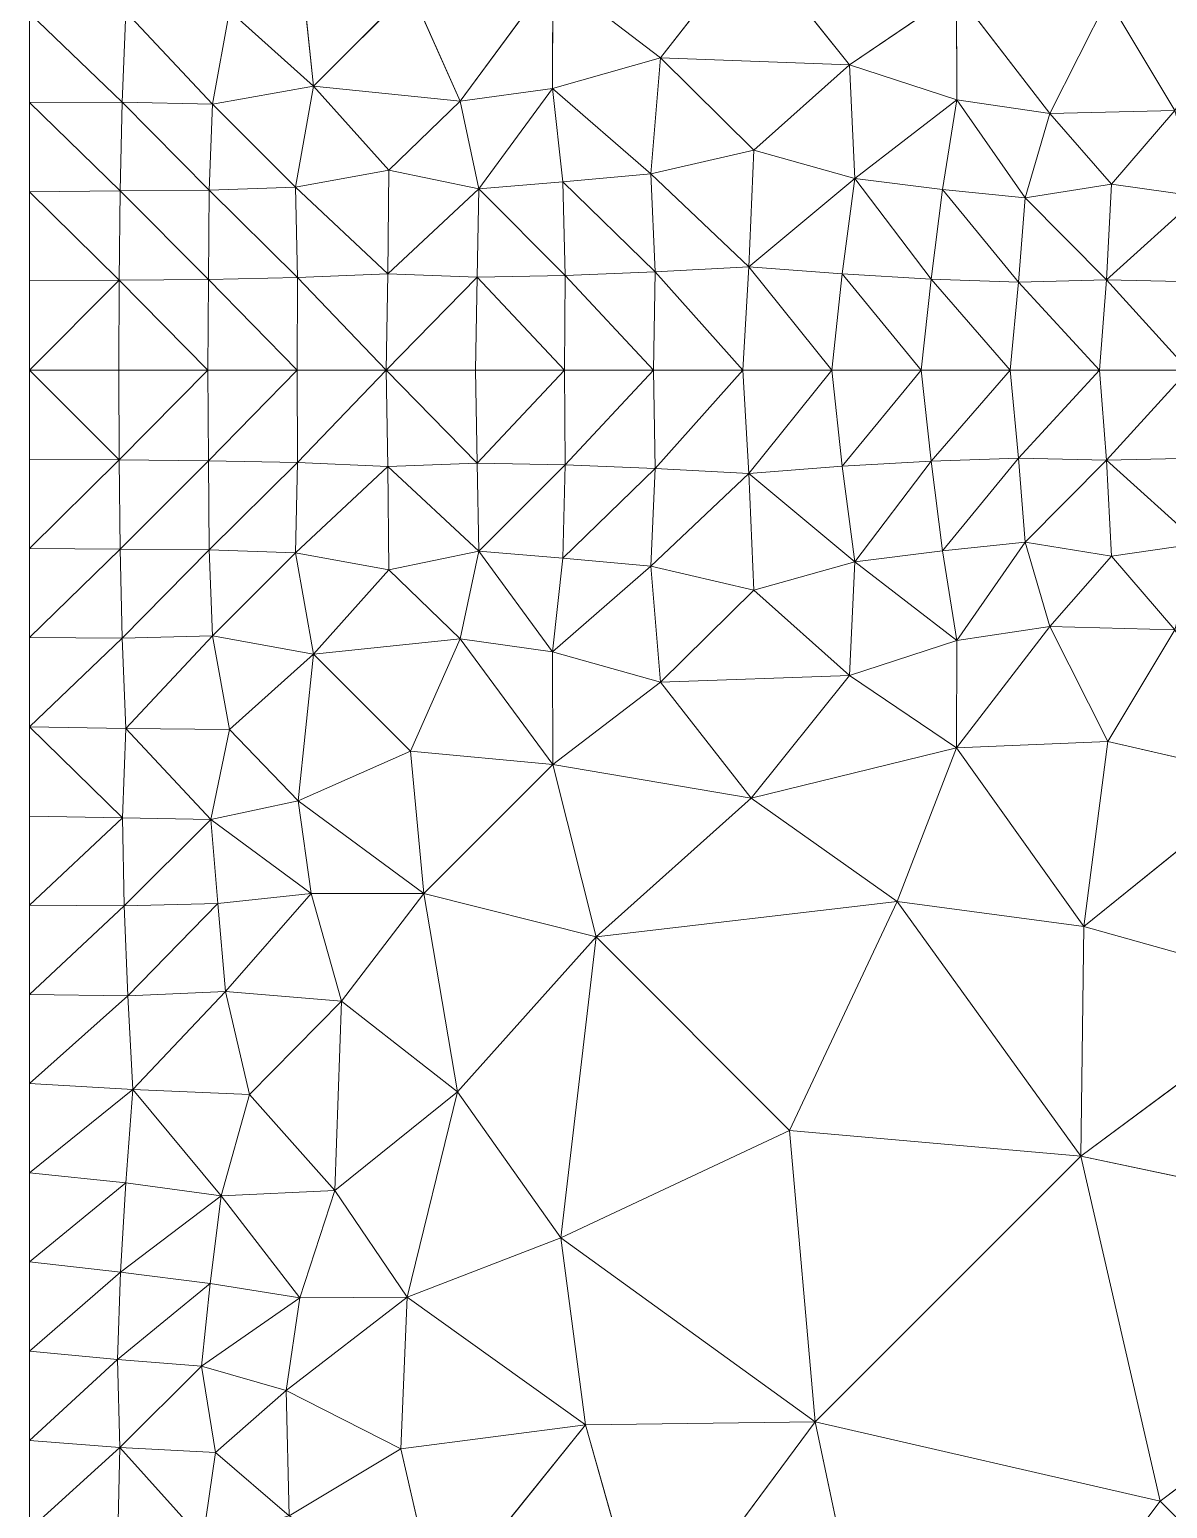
# Model space of a CAD drawing. Header units: metres. Extents: x 0 to 8, y 0 to 4.
# Drawn here: x 0 to 0.387, y 0.613 to 1.116 of the extents above; entities that cross this region are included whole.
import ezdxf

# ---------------------------------------------------------------- set-up
doc = ezdxf.new("R2010")
doc.units = ezdxf.units.M
doc.header["$MEASUREMENT"] = 0
for name, color, linetype, lineweight in [('DL_FE_MESH', 134, 'Continuous', 0), ('DL_FE_MESH_CELLS_10', 132, 'Continuous', 0), ('DL_FE_MESH_CELLS_3', 132, 'Continuous', 0), ('DL_TOPOLOGY', 7, 'Continuous', 0)]:
    doc.layers.add(name, color=color, linetype=linetype, lineweight=lineweight)

msp = doc.modelspace()

# ---------------------------------------------------------------- linework, layer by layer
at = {"layer": 'DL_FE_MESH'}
for p, q in [((0.09131, 1.14631), (0.09651, 1.09651)), ((0.21444, 1.10606), (0.24528, 1.14548)), ((0.27872, 1.10375), (0.24528, 1.14548)), ((0.14631, 1.09131), (0.17786, 1.13403)), ((0.1778, 1.09568), (0.17786, 1.13403)), ((0.17786, 1.13403), (0.21444, 1.10606)), ((0.09651, 1.09651), (0.12944, 1.12944)), ((0.14631, 1.09131), (0.12944, 1.12944)), ((0.27872, 1.10375), (0.31502, 1.12835)), ((0.31523, 1.09185), (0.31502, 1.12835)), ((0.34675, 1.08718), (0.31502, 1.12835)), ((0.34675, 1.08718), (0.36651, 1.12619)), ((0.38929, 1.08824), (0.36651, 1.12619)), ((0.03144, 1.09104), (0, 1.12121)), ((0.03144, 1.09104), (0.03275, 1.12173)), ((0.06213, 1.09035), (0.03275, 1.12173)), ((0.06213, 1.09035), (0.06792, 1.12208)), ((0.09651, 1.09651), (0.06792, 1.12208)), ((0.1778, 1.09568), (0.21444, 1.10606)), ((0.21115, 1.06664), (0.21444, 1.10606)), ((0.24616, 1.07475), (0.21444, 1.10606)), ((0.27872, 1.10375), (0.21444, 1.10606)), ((0.24616, 1.07475), (0.27872, 1.10375)), ((0.28054, 1.06514), (0.27872, 1.10375)), ((0.27872, 1.10375), (0.31523, 1.09185)), ((0.09651, 1.09651), (0.06213, 1.09035)), ((0.09035, 1.06213), (0.09651, 1.09651)), ((0.12208, 1.06792), (0.09651, 1.09651)), ((0.14631, 1.09131), (0.09651, 1.09651)), ((0.14631, 1.09131), (0.1778, 1.09568)), ((0.1778, 1.09568), (0.15267, 1.06158)), ((0.18123, 1.06394), (0.1778, 1.09568)), ((0.21115, 1.06664), (0.1778, 1.09568)), ((0, 1.09091), (0.03144, 1.09104)), ((0.0308, 1.06086), (0, 1.09091)), ((0.03144, 1.09104), (0.0308, 1.06086)), ((0.06109, 1.06109), (0.03144, 1.09104)), ((0.06213, 1.09035), (0.03144, 1.09104)), ((0.06109, 1.06109), (0.06213, 1.09035)), ((0.09035, 1.06213), (0.06213, 1.09035)), ((0.12208, 1.06792), (0.14631, 1.09131)), ((0.15267, 1.06158), (0.14631, 1.09131)), ((0.31523, 1.09185), (0.28054, 1.06514)), ((0.3103, 1.0614), (0.31523, 1.09185)), ((0.31523, 1.09185), (0.34675, 1.08718)), ((0.33839, 1.05847), (0.31523, 1.09185)), ((0.33839, 1.05847), (0.34675, 1.08718)), ((0.38929, 1.08824), (0.34675, 1.08718)), ((0.36777, 1.0632), (0.34675, 1.08718)), ((0.36777, 1.0632), (0.38929, 1.08824)), ((0.21115, 1.06664), (0.24616, 1.07475)), ((0.24448, 1.03511), (0.24616, 1.07475)), ((0.24616, 1.07475), (0.28054, 1.06514)), ((0.09035, 1.06213), (0.12208, 1.06792)), ((0.12173, 1.03275), (0.12208, 1.06792)), ((0.12208, 1.06792), (0.15267, 1.06158)), ((0.18123, 1.06394), (0.21115, 1.06664)), ((0.21262, 1.03339), (0.21115, 1.06664)), ((0.24448, 1.03511), (0.21115, 1.06664)), ((0, 1.06061), (0.0308, 1.06086)), ((0.03051, 1.03051), (0, 1.06061)), ((0.0308, 1.06086), (0.03051, 1.03051)), ((0.0308, 1.06086), (0.06109, 1.06109)), ((0.06086, 1.0308), (0.0308, 1.06086)), ((0.06086, 1.0308), (0.06109, 1.06109)), ((0.06109, 1.06109), (0.09035, 1.06213)), ((0.09104, 1.03144), (0.06109, 1.06109)), ((0.09104, 1.03144), (0.09035, 1.06213)), ((0.12173, 1.03275), (0.09035, 1.06213)), ((0.15267, 1.06158), (0.12173, 1.03275)), ((0.15216, 1.03159), (0.15267, 1.06158)), ((0.15267, 1.06158), (0.18123, 1.06394)), ((0.18208, 1.03216), (0.15267, 1.06158)), ((0.18208, 1.03216), (0.18123, 1.06394)), ((0.21262, 1.03339), (0.18123, 1.06394)), ((0.28054, 1.06514), (0.24448, 1.03511)), ((0.27616, 1.03268), (0.28054, 1.06514)), ((0.28054, 1.06514), (0.3103, 1.0614)), ((0.30651, 1.0309), (0.28054, 1.06514)), ((0.30651, 1.0309), (0.3103, 1.0614)), ((0.3103, 1.0614), (0.33839, 1.05847)), ((0.33613, 1.02989), (0.3103, 1.0614)), ((0.33839, 1.05847), (0.36777, 1.0632)), ((0.36604, 1.03066), (0.36777, 1.0632)), ((0.36777, 1.0632), (0.39746, 1.05894)), ((0.33613, 1.02989), (0.33839, 1.05847)), ((0.36604, 1.03066), (0.33839, 1.05847)), ((0.39746, 1.05894), (0.36604, 1.03066)), ((0.24448, 1.03511), (0.21262, 1.03339)), ((0.24242, 1), (0.24448, 1.03511)), ((0.24448, 1.03511), (0.27273, 1)), ((0.27616, 1.03268), (0.24448, 1.03511)), ((0, 1.0303), (0.03051, 1.03051)), ((0.03051, 1.03051), (0, 1)), ((0.0303, 1), (0.03051, 1.03051)), ((0.03051, 1.03051), (0.06086, 1.0308)), ((0.03051, 1.03051), (0.06061, 1)), ((0.06061, 1), (0.06086, 1.0308)), ((0.09104, 1.03144), (0.06086, 1.0308)), ((0.06086, 1.0308), (0.09091, 1)), ((0.09091, 1), (0.09104, 1.03144)), ((0.12173, 1.03275), (0.09104, 1.03144)), ((0.09104, 1.03144), (0.12121, 1)), ((0.12121, 1), (0.12173, 1.03275)), ((0.15216, 1.03159), (0.12121, 1)), ((0.15216, 1.03159), (0.12173, 1.03275)), ((0.15152, 1), (0.15216, 1.03159)), ((0.18208, 1.03216), (0.15216, 1.03159)), ((0.15216, 1.03159), (0.18182, 1)), ((0.18182, 1), (0.18208, 1.03216)), ((0.21262, 1.03339), (0.18208, 1.03216)), ((0.18208, 1.03216), (0.21212, 1)), ((0.21212, 1), (0.21262, 1.03339)), ((0.21262, 1.03339), (0.24242, 1)), ((0.27273, 1), (0.27616, 1.03268)), ((0.27616, 1.03268), (0.30303, 1)), ((0.30651, 1.0309), (0.27616, 1.03268)), ((0.30303, 1), (0.30651, 1.0309)), ((0.30651, 1.0309), (0.33333, 1)), ((0.33613, 1.02989), (0.30651, 1.0309)), ((0.36604, 1.03066), (0.33613, 1.02989)), ((0.36364, 1), (0.36604, 1.03066)), ((0.36604, 1.03066), (0.39394, 1)), ((0.39623, 1.02996), (0.36604, 1.03066)), ((0.33333, 1), (0.33613, 1.02989)), ((0.33613, 1.02989), (0.36364, 1)), ((0.03051, 0.96949), (0, 1)), ((0.0303, 1), (0.03051, 0.96949)), ((0.03051, 0.96949), (0.06061, 1)), ((0.06061, 1), (0.06086, 0.9692)), ((0.06086, 0.9692), (0.09091, 1)), ((0.09091, 1), (0.09104, 0.96856)), ((0.09104, 0.96856), (0.12121, 1)), ((0.15216, 0.96841), (0.12121, 1)), ((0.12121, 1), (0.12173, 0.96725)), ((0.15152, 1), (0.15216, 0.96841)), ((0.15216, 0.96841), (0.18182, 1)), ((0.18182, 1), (0.18208, 0.96784)), ((0.18208, 0.96784), (0.21212, 1)), ((0.21212, 1), (0.21262, 0.96661)), ((0.21262, 0.96661), (0.24242, 1)), ((0.24242, 1), (0.24448, 0.96489)), ((0.24448, 0.96489), (0.27273, 1)), ((0.27273, 1), (0.27616, 0.96732)), ((0.27616, 0.96732), (0.30303, 1)), ((0.30303, 1), (0.30651, 0.9691)), ((0.30651, 0.9691), (0.33333, 1)), ((0.33333, 1), (0.33613, 0.97011)), ((0.33613, 0.97011), (0.36364, 1)), ((0.36364, 1), (0.36604, 0.96934)), ((0.36604, 0.96934), (0.39394, 1)), ((0.30651, 0.9691), (0.33613, 0.97011)), ((0.33613, 0.97011), (0.3103, 0.9386)), ((0.33613, 0.97011), (0.36604, 0.96934)), ((0.33839, 0.94153), (0.33613, 0.97011)), ((0.36604, 0.96934), (0.39623, 0.97004)), ((0, 0.9697), (0.03051, 0.96949)), ((0.03051, 0.96949), (0, 0.93939)), ((0.03051, 0.96949), (0.0308, 0.93914)), ((0.06086, 0.9692), (0.03051, 0.96949)), ((0.06086, 0.9692), (0.0308, 0.93914)), ((0.06109, 0.93891), (0.06086, 0.9692)), ((0.06086, 0.9692), (0.09104, 0.96856)), ((0.09104, 0.96856), (0.06109, 0.93891)), ((0.09035, 0.93787), (0.09104, 0.96856)), ((0.12173, 0.96725), (0.09035, 0.93787)), ((0.09104, 0.96856), (0.12173, 0.96725)), ((0.12173, 0.96725), (0.15216, 0.96841)), ((0.12208, 0.93208), (0.12173, 0.96725)), ((0.15267, 0.93842), (0.12173, 0.96725)), ((0.15216, 0.96841), (0.18208, 0.96784)), ((0.15267, 0.93842), (0.15216, 0.96841)), ((0.18208, 0.96784), (0.15267, 0.93842)), ((0.18123, 0.93606), (0.18208, 0.96784)), ((0.21262, 0.96661), (0.18123, 0.93606)), ((0.18208, 0.96784), (0.21262, 0.96661)), ((0.21115, 0.93336), (0.21262, 0.96661)), ((0.24448, 0.96489), (0.21115, 0.93336)), ((0.21262, 0.96661), (0.24448, 0.96489)), ((0.24448, 0.96489), (0.27616, 0.96732)), ((0.24616, 0.92525), (0.24448, 0.96489)), ((0.28054, 0.93486), (0.24448, 0.96489)), ((0.27616, 0.96732), (0.30651, 0.9691)), ((0.28054, 0.93486), (0.27616, 0.96732)), ((0.30651, 0.9691), (0.28054, 0.93486)), ((0.3103, 0.9386), (0.30651, 0.9691)), ((0.36604, 0.96934), (0.33839, 0.94153)), ((0.36777, 0.9368), (0.36604, 0.96934)), ((0.39746, 0.94106), (0.36604, 0.96934)), ((0.3103, 0.9386), (0.33839, 0.94153)), ((0.33839, 0.94153), (0.31523, 0.90815)), ((0.34675, 0.91282), (0.33839, 0.94153)), ((0.33839, 0.94153), (0.36777, 0.9368)), ((0.36777, 0.9368), (0.39746, 0.94106)), ((0, 0.93939), (0.0308, 0.93914)), ((0.0308, 0.93914), (0, 0.90909)), ((0.0308, 0.93914), (0.06109, 0.93891)), ((0.0308, 0.93914), (0.03144, 0.90896)), ((0.06109, 0.93891), (0.03144, 0.90896)), ((0.06213, 0.90965), (0.06109, 0.93891)), ((0.09035, 0.93787), (0.06109, 0.93891)), ((0.09035, 0.93787), (0.06213, 0.90965)), ((0.09651, 0.90349), (0.09035, 0.93787)), ((0.09035, 0.93787), (0.12208, 0.93208)), ((0.12208, 0.93208), (0.15267, 0.93842)), ((0.14631, 0.90869), (0.15267, 0.93842)), ((0.15267, 0.93842), (0.18123, 0.93606)), ((0.1778, 0.90432), (0.15267, 0.93842)), ((0.1778, 0.90432), (0.18123, 0.93606)), ((0.18123, 0.93606), (0.21115, 0.93336)), ((0.24616, 0.92525), (0.28054, 0.93486)), ((0.27872, 0.89625), (0.28054, 0.93486)), ((0.28054, 0.93486), (0.3103, 0.9386)), ((0.31523, 0.90815), (0.28054, 0.93486)), ((0.31523, 0.90815), (0.3103, 0.9386)), ((0.34675, 0.91282), (0.36777, 0.9368)), ((0.38929, 0.91176), (0.36777, 0.9368)), ((0.09651, 0.90349), (0.12208, 0.93208)), ((0.14631, 0.90869), (0.12208, 0.93208)), ((0.21115, 0.93336), (0.1778, 0.90432)), ((0.21444, 0.89394), (0.21115, 0.93336)), ((0.21115, 0.93336), (0.24616, 0.92525)), ((0.21444, 0.89394), (0.24616, 0.92525)), ((0.27872, 0.89625), (0.24616, 0.92525)), ((0.03144, 0.90896), (0.06213, 0.90965)), ((0.06213, 0.90965), (0.03275, 0.87827)), ((0.06213, 0.90965), (0.09651, 0.90349)), ((0.06792, 0.87792), (0.06213, 0.90965)), ((0.31502, 0.87165), (0.34675, 0.91282)), ((0.31523, 0.90815), (0.34675, 0.91282)), ((0.36651, 0.87381), (0.34675, 0.91282)), ((0.38929, 0.91176), (0.34675, 0.91282)), ((0.36651, 0.87381), (0.38929, 0.91176)), ((0, 0.90909), (0.03144, 0.90896)), ((0.03144, 0.90896), (0, 0.87879)), ((0.03275, 0.87827), (0.03144, 0.90896)), ((0.14631, 0.90869), (0.09651, 0.90349)), ((0.12944, 0.87056), (0.14631, 0.90869)), ((0.17786, 0.86597), (0.14631, 0.90869)), ((0.1778, 0.90432), (0.14631, 0.90869)), ((0.27872, 0.89625), (0.31523, 0.90815)), ((0.31502, 0.87165), (0.31523, 0.90815)), ((0.06792, 0.87792), (0.09651, 0.90349)), ((0.09651, 0.90349), (0.09131, 0.85369)), ((0.12944, 0.87056), (0.09651, 0.90349)), ((0.17786, 0.86597), (0.1778, 0.90432)), ((0.1778, 0.90432), (0.21444, 0.89394)), ((0.27872, 0.89625), (0.21444, 0.89394)), ((0.24528, 0.85452), (0.27872, 0.89625)), ((0.31502, 0.87165), (0.27872, 0.89625)), ((0.17786, 0.86597), (0.21444, 0.89394)), ((0.24528, 0.85452), (0.21444, 0.89394)), ((0, 0.87879), (0.03275, 0.87827)), ((0.03159, 0.84784), (0, 0.87879)), ((0.03159, 0.84784), (0.03275, 0.87827)), ((0.03275, 0.87827), (0.06792, 0.87792)), ((0.06158, 0.84733), (0.03275, 0.87827)), ((0.06158, 0.84733), (0.06792, 0.87792)), ((0.09131, 0.85369), (0.06792, 0.87792)), ((0.09131, 0.85369), (0.12944, 0.87056)), ((0.12944, 0.87056), (0.13403, 0.82214)), ((0.17786, 0.86597), (0.12944, 0.87056)), ((0.31502, 0.87165), (0.24528, 0.85452)), ((0.31502, 0.87165), (0.29485, 0.81945)), ((0.36651, 0.87381), (0.31502, 0.87165)), ((0.3584, 0.81098), (0.31502, 0.87165)), ((0.3584, 0.81098), (0.36651, 0.87381)), ((0.42075, 0.86137), (0.36651, 0.87381)), ((0.17786, 0.86597), (0.13403, 0.82214)), ((0.19261, 0.80739), (0.17786, 0.86597)), ((0.24528, 0.85452), (0.17786, 0.86597)), ((0.42075, 0.86137), (0.3584, 0.81098)), ((0.19261, 0.80739), (0.24528, 0.85452)), ((0.29485, 0.81945), (0.24528, 0.85452)), ((0.06158, 0.84733), (0.09131, 0.85369)), ((0.09568, 0.8222), (0.09131, 0.85369)), ((0.13403, 0.82214), (0.09131, 0.85369)), ((0, 0.84848), (0.03159, 0.84784)), ((0.03159, 0.84784), (0, 0.81818)), ((0.03216, 0.81792), (0.03159, 0.84784)), ((0.03159, 0.84784), (0.06158, 0.84733)), ((0.06158, 0.84733), (0.03216, 0.81792)), ((0.06394, 0.81877), (0.06158, 0.84733)), ((0.09568, 0.8222), (0.06158, 0.84733)), ((0.06394, 0.81877), (0.09568, 0.8222)), ((0.09568, 0.8222), (0.06664, 0.78885)), ((0.10606, 0.78556), (0.09568, 0.8222)), ((0.09568, 0.8222), (0.13403, 0.82214)), ((0.10606, 0.78556), (0.13403, 0.82214)), ((0.13403, 0.82214), (0.19261, 0.80739)), ((0.13403, 0.82214), (0.14548, 0.75472)), ((0.29485, 0.81945), (0.19261, 0.80739)), ((0.25836, 0.74164), (0.29485, 0.81945)), ((0.29485, 0.81945), (0.3584, 0.81098)), ((0.35733, 0.73293), (0.29485, 0.81945)), ((0, 0.81818), (0.03216, 0.81792)), ((0.03216, 0.81792), (0, 0.78788)), ((0.03216, 0.81792), (0.06394, 0.81877)), ((0.03339, 0.78738), (0.03216, 0.81792)), ((0.06394, 0.81877), (0.03339, 0.78738)), ((0.06664, 0.78885), (0.06394, 0.81877)), ((0.35733, 0.73293), (0.3584, 0.81098)), ((0.3584, 0.81098), (0.43389, 0.78972)), ((0.14548, 0.75472), (0.19261, 0.80739)), ((0.19261, 0.80739), (0.18055, 0.70515)), ((0.25836, 0.74164), (0.19261, 0.80739)), ((0.03339, 0.78738), (0.06664, 0.78885)), ((0.06664, 0.78885), (0.03511, 0.75552)), ((0.07475, 0.75384), (0.06664, 0.78885)), ((0.06664, 0.78885), (0.10606, 0.78556)), ((0.35733, 0.73293), (0.43389, 0.78972)), ((0, 0.78788), (0.03339, 0.78738)), ((0.03339, 0.78738), (0, 0.75758)), ((0.03511, 0.75552), (0.03339, 0.78738)), ((0.07475, 0.75384), (0.10606, 0.78556)), ((0.10606, 0.78556), (0.10375, 0.72128)), ((0.14548, 0.75472), (0.10606, 0.78556)), ((0, 0.75758), (0.03511, 0.75552)), ((0.03511, 0.75552), (0, 0.72727)), ((0.03268, 0.72384), (0.03511, 0.75552)), ((0.03511, 0.75552), (0.07475, 0.75384)), ((0.06514, 0.71946), (0.03511, 0.75552)), ((0.06514, 0.71946), (0.07475, 0.75384)), ((0.10375, 0.72128), (0.07475, 0.75384)), ((0.10375, 0.72128), (0.14548, 0.75472)), ((0.14548, 0.75472), (0.12835, 0.68498)), ((0.18055, 0.70515), (0.14548, 0.75472)), ((0.18055, 0.70515), (0.25836, 0.74164)), ((0.25836, 0.74164), (0.26707, 0.64267)), ((0.35733, 0.73293), (0.25836, 0.74164)), ((0.35733, 0.73293), (0.26707, 0.64267)), ((0.38425, 0.61575), (0.35733, 0.73293)), ((0.5, 0.70286), (0.35733, 0.73293)), ((0, 0.72727), (0.03268, 0.72384)), ((0.03268, 0.72384), (0, 0.69697)), ((0.0309, 0.69349), (0.03268, 0.72384)), ((0.03268, 0.72384), (0.06514, 0.71946)), ((0.06514, 0.71946), (0.0309, 0.69349)), ((0.0614, 0.6897), (0.06514, 0.71946)), ((0.06514, 0.71946), (0.10375, 0.72128)), ((0.09185, 0.68477), (0.06514, 0.71946)), ((0.09185, 0.68477), (0.10375, 0.72128)), ((0.12835, 0.68498), (0.10375, 0.72128)), ((0.18055, 0.70515), (0.12835, 0.68498)), ((0.18902, 0.6416), (0.18055, 0.70515)), ((0.26707, 0.64267), (0.18055, 0.70515)), ((0.38425, 0.61575), (0.5, 0.70286)), ((0, 0.69697), (0.0309, 0.69349)), ((0.0309, 0.69349), (0, 0.66667)), ((0.02989, 0.66387), (0.0309, 0.69349)), ((0.0309, 0.69349), (0.0614, 0.6897)), ((0.0614, 0.6897), (0.02989, 0.66387)), ((0.05847, 0.66161), (0.0614, 0.6897)), ((0.0614, 0.6897), (0.09185, 0.68477)), ((0.09185, 0.68477), (0.05847, 0.66161)), ((0.08718, 0.65325), (0.12835, 0.68498)), ((0.08718, 0.65325), (0.09185, 0.68477)), ((0.09185, 0.68477), (0.12835, 0.68498)), ((0.12835, 0.68498), (0.12619, 0.63349)), ((0.18902, 0.6416), (0.12835, 0.68498)), ((0, 0.66667), (0.02989, 0.66387)), ((0.02989, 0.66387), (0, 0.63636)), ((0.03066, 0.63396), (0.02989, 0.66387)), ((0.02989, 0.66387), (0.05847, 0.66161)), ((0.05847, 0.66161), (0.03066, 0.63396)), ((0.0632, 0.63223), (0.05847, 0.66161)), ((0.05847, 0.66161), (0.08718, 0.65325)), ((0.0632, 0.63223), (0.08718, 0.65325)), ((0.08718, 0.65325), (0.08824, 0.61071)), ((0.12619, 0.63349), (0.08718, 0.65325)), ((0.12619, 0.63349), (0.18902, 0.6416)), ((0.18902, 0.6416), (0.13863, 0.57925)), ((0.18902, 0.6416), (0.26707, 0.64267)), ((0.21028, 0.56611), (0.18902, 0.6416)), ((0.21028, 0.56611), (0.26707, 0.64267)), ((0.26707, 0.64267), (0.38425, 0.61575)), ((0.26707, 0.64267), (0.29714, 0.5)), ((0, 0.63636), (0.03066, 0.63396)), ((0.03066, 0.63396), (0, 0.60606)), ((0.02996, 0.60377), (0.03066, 0.63396)), ((0.03066, 0.63396), (0.0632, 0.63223)), ((0.05894, 0.60254), (0.03066, 0.63396)), ((0.08824, 0.61071), (0.12619, 0.63349)), ((0.13863, 0.57925), (0.12619, 0.63349)), ((0.05894, 0.60254), (0.0632, 0.63223)), ((0.08824, 0.61071), (0.0632, 0.63223)), ((0.29714, 0.5), (0.38425, 0.61575)), ((0.5, 0.5), (0.38425, 0.61575))]:
    msp.add_line(p, q, dxfattribs=at)
at = {"layer": 'DL_FE_MESH_CELLS_10'}
for points, invisible_edges in [([(0.03051, 0.96949), (0, 1), (0, 0.9697)], 2), ([(0.0303, 1), (0, 1), (0.03051, 0.96949)], 1), ([(0.06061, 1), (0.0303, 1), (0.03051, 0.96949)], 1), ([(0.09091, 1), (0.06061, 1), (0.06086, 0.9692)], 1), ([(0.12121, 1), (0.09091, 1), (0.09104, 0.96856)], 1), ([(0.15152, 1), (0.12121, 1), (0.15216, 0.96841)], 1), ([(0.18182, 1), (0.15152, 1), (0.15216, 0.96841)], 1), ([(0.21212, 1), (0.18182, 1), (0.18208, 0.96784)], 1), ([(0.24242, 1), (0.21212, 1), (0.21262, 0.96661)], 1), ([(0.27273, 1), (0.24242, 1), (0.24448, 0.96489)], 1), ([(0.30303, 1), (0.27273, 1), (0.27616, 0.96732)], 1), ([(0.33333, 1), (0.30303, 1), (0.30651, 0.9691)], 1), ([(0.36364, 1), (0.33333, 1), (0.33613, 0.97011)], 1), ([(0.39394, 1), (0.36364, 1), (0.36604, 0.96934)], 1), ([(0, 0.9697), (0, 0.93939), (0.03051, 0.96949)], 1), ([(0, 0.93939), (0, 0.90909), (0.0308, 0.93914)], 1), ([(0, 0.90909), (0, 0.87879), (0.03144, 0.90896)], 1), ([(0, 0.87879), (0, 0.84848), (0.03159, 0.84784)], 1), ([(0, 0.84848), (0, 0.81818), (0.03159, 0.84784)], 1), ([(0, 0.81818), (0, 0.78788), (0.03216, 0.81792)], 1), ([(0, 0.78788), (0, 0.75758), (0.03339, 0.78738)], 1), ([(0, 0.75758), (0, 0.72727), (0.03511, 0.75552)], 1), ([(0, 0.72727), (0, 0.69697), (0.03268, 0.72384)], 1), ([(0, 0.69697), (0, 0.66667), (0.0309, 0.69349)], 1), ([(0, 0.66667), (0, 0.63636), (0.02989, 0.66387)], 1), ([(0, 0.63636), (0, 0.60606), (0.03066, 0.63396)], 1)]:
    msp.add_3dface(points, dxfattribs=dict(at, invisible_edges=invisible_edges))
for points in [[(0.06061, 1), (0.03051, 0.96949), (0.06086, 0.9692)], [(0.09091, 1), (0.06086, 0.9692), (0.09104, 0.96856)], [(0.12121, 1), (0.09104, 0.96856), (0.12173, 0.96725)], [(0.15216, 0.96841), (0.12121, 1), (0.12173, 0.96725)], [(0.18182, 1), (0.15216, 0.96841), (0.18208, 0.96784)], [(0.21212, 1), (0.18208, 0.96784), (0.21262, 0.96661)], [(0.24242, 1), (0.21262, 0.96661), (0.24448, 0.96489)], [(0.27273, 1), (0.24448, 0.96489), (0.27616, 0.96732)], [(0.30303, 1), (0.27616, 0.96732), (0.30651, 0.9691)], [(0.33333, 1), (0.30651, 0.9691), (0.33613, 0.97011)], [(0.36364, 1), (0.33613, 0.97011), (0.36604, 0.96934)], [(0.39394, 1), (0.36604, 0.96934), (0.39623, 0.97004)], [(0.30651, 0.9691), (0.3103, 0.9386), (0.33613, 0.97011)], [(0.33613, 0.97011), (0.3103, 0.9386), (0.33839, 0.94153)], [(0.33613, 0.97011), (0.33839, 0.94153), (0.36604, 0.96934)], [(0.36604, 0.96934), (0.39746, 0.94106), (0.39623, 0.97004)], [(0.03051, 0.96949), (0, 0.93939), (0.0308, 0.93914)], [(0.03051, 0.96949), (0.0308, 0.93914), (0.06086, 0.9692)], [(0.06086, 0.9692), (0.0308, 0.93914), (0.06109, 0.93891)], [(0.06086, 0.9692), (0.06109, 0.93891), (0.09104, 0.96856)], [(0.09104, 0.96856), (0.06109, 0.93891), (0.09035, 0.93787)], [(0.09104, 0.96856), (0.09035, 0.93787), (0.12173, 0.96725)], [(0.12173, 0.96725), (0.09035, 0.93787), (0.12208, 0.93208)], [(0.12173, 0.96725), (0.15267, 0.93842), (0.15216, 0.96841)], [(0.12173, 0.96725), (0.12208, 0.93208), (0.15267, 0.93842)], [(0.15216, 0.96841), (0.15267, 0.93842), (0.18208, 0.96784)], [(0.18208, 0.96784), (0.15267, 0.93842), (0.18123, 0.93606)], [(0.18208, 0.96784), (0.18123, 0.93606), (0.21262, 0.96661)], [(0.21262, 0.96661), (0.18123, 0.93606), (0.21115, 0.93336)], [(0.21262, 0.96661), (0.21115, 0.93336), (0.24448, 0.96489)], [(0.24448, 0.96489), (0.21115, 0.93336), (0.24616, 0.92525)], [(0.24448, 0.96489), (0.28054, 0.93486), (0.27616, 0.96732)], [(0.24448, 0.96489), (0.24616, 0.92525), (0.28054, 0.93486)], [(0.27616, 0.96732), (0.28054, 0.93486), (0.30651, 0.9691)], [(0.30651, 0.9691), (0.28054, 0.93486), (0.3103, 0.9386)], [(0.36604, 0.96934), (0.33839, 0.94153), (0.36777, 0.9368)], [(0.36604, 0.96934), (0.36777, 0.9368), (0.39746, 0.94106)], [(0.3103, 0.9386), (0.31523, 0.90815), (0.33839, 0.94153)], [(0.33839, 0.94153), (0.31523, 0.90815), (0.34675, 0.91282)], [(0.33839, 0.94153), (0.34675, 0.91282), (0.36777, 0.9368)], [(0.36777, 0.9368), (0.38929, 0.91176), (0.39746, 0.94106)], [(0.0308, 0.93914), (0, 0.90909), (0.03144, 0.90896)], [(0.0308, 0.93914), (0.03144, 0.90896), (0.06109, 0.93891)], [(0.06109, 0.93891), (0.03144, 0.90896), (0.06213, 0.90965)], [(0.06109, 0.93891), (0.06213, 0.90965), (0.09035, 0.93787)], [(0.09035, 0.93787), (0.06213, 0.90965), (0.09651, 0.90349)], [(0.09035, 0.93787), (0.09651, 0.90349), (0.12208, 0.93208)], [(0.12208, 0.93208), (0.14631, 0.90869), (0.15267, 0.93842)], [(0.15267, 0.93842), (0.14631, 0.90869), (0.1778, 0.90432)], [(0.15267, 0.93842), (0.1778, 0.90432), (0.18123, 0.93606)], [(0.18123, 0.93606), (0.1778, 0.90432), (0.21115, 0.93336)], [(0.24616, 0.92525), (0.27872, 0.89625), (0.28054, 0.93486)], [(0.28054, 0.93486), (0.27872, 0.89625), (0.31523, 0.90815)], [(0.28054, 0.93486), (0.31523, 0.90815), (0.3103, 0.9386)], [(0.34675, 0.91282), (0.38929, 0.91176), (0.36777, 0.9368)], [(0.09651, 0.90349), (0.14631, 0.90869), (0.12208, 0.93208)], [(0.21115, 0.93336), (0.1778, 0.90432), (0.21444, 0.89394)], [(0.21115, 0.93336), (0.21444, 0.89394), (0.24616, 0.92525)], [(0.21444, 0.89394), (0.27872, 0.89625), (0.24616, 0.92525)], [(0.03144, 0.90896), (0.03275, 0.87827), (0.06213, 0.90965)], [(0.06213, 0.90965), (0.03275, 0.87827), (0.06792, 0.87792)], [(0.06213, 0.90965), (0.06792, 0.87792), (0.09651, 0.90349)], [(0.34675, 0.91282), (0.31523, 0.90815), (0.31502, 0.87165)], [(0.34675, 0.91282), (0.31502, 0.87165), (0.36651, 0.87381)], [(0.34675, 0.91282), (0.36651, 0.87381), (0.38929, 0.91176)], [(0.36651, 0.87381), (0.42075, 0.86137), (0.38929, 0.91176)], [(0.03144, 0.90896), (0, 0.87879), (0.03275, 0.87827)], [(0.09651, 0.90349), (0.12944, 0.87056), (0.14631, 0.90869)], [(0.14631, 0.90869), (0.12944, 0.87056), (0.17786, 0.86597)], [(0.14631, 0.90869), (0.17786, 0.86597), (0.1778, 0.90432)], [(0.27872, 0.89625), (0.31502, 0.87165), (0.31523, 0.90815)], [(0.06792, 0.87792), (0.09131, 0.85369), (0.09651, 0.90349)], [(0.09651, 0.90349), (0.09131, 0.85369), (0.12944, 0.87056)], [(0.1778, 0.90432), (0.17786, 0.86597), (0.21444, 0.89394)], [(0.21444, 0.89394), (0.24528, 0.85452), (0.27872, 0.89625)], [(0.24528, 0.85452), (0.31502, 0.87165), (0.27872, 0.89625)], [(0.17786, 0.86597), (0.24528, 0.85452), (0.21444, 0.89394)], [(0, 0.87879), (0.03159, 0.84784), (0.03275, 0.87827)], [(0.03275, 0.87827), (0.03159, 0.84784), (0.06158, 0.84733)], [(0.03275, 0.87827), (0.06158, 0.84733), (0.06792, 0.87792)], [(0.06792, 0.87792), (0.06158, 0.84733), (0.09131, 0.85369)], [(0.12944, 0.87056), (0.09131, 0.85369), (0.13403, 0.82214)], [(0.12944, 0.87056), (0.13403, 0.82214), (0.17786, 0.86597)], [(0.24528, 0.85452), (0.29485, 0.81945), (0.31502, 0.87165)], [(0.31502, 0.87165), (0.29485, 0.81945), (0.3584, 0.81098)], [(0.31502, 0.87165), (0.3584, 0.81098), (0.36651, 0.87381)], [(0.36651, 0.87381), (0.3584, 0.81098), (0.42075, 0.86137)], [(0.17786, 0.86597), (0.13403, 0.82214), (0.19261, 0.80739)], [(0.17786, 0.86597), (0.19261, 0.80739), (0.24528, 0.85452)], [(0.42075, 0.86137), (0.3584, 0.81098), (0.43389, 0.78972)], [(0.19261, 0.80739), (0.29485, 0.81945), (0.24528, 0.85452)], [(0.06158, 0.84733), (0.09568, 0.8222), (0.09131, 0.85369)], [(0.13403, 0.82214), (0.09131, 0.85369), (0.09568, 0.8222)], [(0.03159, 0.84784), (0, 0.81818), (0.03216, 0.81792)], [(0.03159, 0.84784), (0.03216, 0.81792), (0.06158, 0.84733)], [(0.06158, 0.84733), (0.03216, 0.81792), (0.06394, 0.81877)], [(0.06158, 0.84733), (0.06394, 0.81877), (0.09568, 0.8222)], [(0.06394, 0.81877), (0.06664, 0.78885), (0.09568, 0.8222)], [(0.09568, 0.8222), (0.06664, 0.78885), (0.10606, 0.78556)], [(0.09568, 0.8222), (0.10606, 0.78556), (0.13403, 0.82214)], [(0.10606, 0.78556), (0.14548, 0.75472), (0.13403, 0.82214)], [(0.13403, 0.82214), (0.14548, 0.75472), (0.19261, 0.80739)], [(0.19261, 0.80739), (0.25836, 0.74164), (0.29485, 0.81945)], [(0.29485, 0.81945), (0.25836, 0.74164), (0.35733, 0.73293)], [(0.29485, 0.81945), (0.35733, 0.73293), (0.3584, 0.81098)], [(0.03216, 0.81792), (0, 0.78788), (0.03339, 0.78738)], [(0.03216, 0.81792), (0.03339, 0.78738), (0.06394, 0.81877)], [(0.06394, 0.81877), (0.03339, 0.78738), (0.06664, 0.78885)], [(0.3584, 0.81098), (0.35733, 0.73293), (0.43389, 0.78972)], [(0.14548, 0.75472), (0.18055, 0.70515), (0.19261, 0.80739)], [(0.19261, 0.80739), (0.18055, 0.70515), (0.25836, 0.74164)], [(0.03339, 0.78738), (0.03511, 0.75552), (0.06664, 0.78885)], [(0.06664, 0.78885), (0.03511, 0.75552), (0.07475, 0.75384)], [(0.06664, 0.78885), (0.07475, 0.75384), (0.10606, 0.78556)], [(0.43389, 0.78972), (0.35733, 0.73293), (0.5, 0.70286)], [(0.03339, 0.78738), (0, 0.75758), (0.03511, 0.75552)], [(0.07475, 0.75384), (0.10375, 0.72128), (0.10606, 0.78556)], [(0.10606, 0.78556), (0.10375, 0.72128), (0.14548, 0.75472)], [(0.03511, 0.75552), (0, 0.72727), (0.03268, 0.72384)], [(0.03511, 0.75552), (0.03268, 0.72384), (0.06514, 0.71946)], [(0.03511, 0.75552), (0.06514, 0.71946), (0.07475, 0.75384)], [(0.07475, 0.75384), (0.06514, 0.71946), (0.10375, 0.72128)], [(0.10375, 0.72128), (0.12835, 0.68498), (0.14548, 0.75472)], [(0.14548, 0.75472), (0.12835, 0.68498), (0.18055, 0.70515)], [(0.25836, 0.74164), (0.18055, 0.70515), (0.26707, 0.64267)], [(0.25836, 0.74164), (0.26707, 0.64267), (0.35733, 0.73293)], [(0.35733, 0.73293), (0.26707, 0.64267), (0.38425, 0.61575)], [(0.5, 0.70286), (0.35733, 0.73293), (0.38425, 0.61575)], [(0.03268, 0.72384), (0, 0.69697), (0.0309, 0.69349)], [(0.03268, 0.72384), (0.0309, 0.69349), (0.06514, 0.71946)], [(0.06514, 0.71946), (0.0309, 0.69349), (0.0614, 0.6897)], [(0.06514, 0.71946), (0.0614, 0.6897), (0.09185, 0.68477)], [(0.06514, 0.71946), (0.09185, 0.68477), (0.10375, 0.72128)], [(0.10375, 0.72128), (0.09185, 0.68477), (0.12835, 0.68498)], [(0.12835, 0.68498), (0.18902, 0.6416), (0.18055, 0.70515)], [(0.26707, 0.64267), (0.18055, 0.70515), (0.18902, 0.6416)], [(0.38425, 0.61575), (0.5, 0.5), (0.5, 0.70286)], [(0.0309, 0.69349), (0, 0.66667), (0.02989, 0.66387)], [(0.0309, 0.69349), (0.02989, 0.66387), (0.0614, 0.6897)], [(0.0614, 0.6897), (0.02989, 0.66387), (0.05847, 0.66161)], [(0.0614, 0.6897), (0.05847, 0.66161), (0.09185, 0.68477)], [(0.09185, 0.68477), (0.05847, 0.66161), (0.08718, 0.65325)], [(0.12835, 0.68498), (0.09185, 0.68477), (0.08718, 0.65325)], [(0.12835, 0.68498), (0.08718, 0.65325), (0.12619, 0.63349)], [(0.12835, 0.68498), (0.12619, 0.63349), (0.18902, 0.6416)], [(0.02989, 0.66387), (0, 0.63636), (0.03066, 0.63396)], [(0.02989, 0.66387), (0.03066, 0.63396), (0.05847, 0.66161)], [(0.05847, 0.66161), (0.03066, 0.63396), (0.0632, 0.63223)], [(0.05847, 0.66161), (0.0632, 0.63223), (0.08718, 0.65325)], [(0.0632, 0.63223), (0.08824, 0.61071), (0.08718, 0.65325)], [(0.08718, 0.65325), (0.08824, 0.61071), (0.12619, 0.63349)], [(0.12619, 0.63349), (0.13863, 0.57925), (0.18902, 0.6416)], [(0.18902, 0.6416), (0.13863, 0.57925), (0.21028, 0.56611)], [(0.18902, 0.6416), (0.21028, 0.56611), (0.26707, 0.64267)], [(0.21028, 0.56611), (0.29714, 0.5), (0.26707, 0.64267)], [(0.26707, 0.64267), (0.29714, 0.5), (0.38425, 0.61575)], [(0.03066, 0.63396), (0, 0.60606), (0.02996, 0.60377)], [(0.03066, 0.63396), (0.02996, 0.60377), (0.05894, 0.60254)], [(0.03066, 0.63396), (0.05894, 0.60254), (0.0632, 0.63223)], [(0.12619, 0.63349), (0.08824, 0.61071), (0.13863, 0.57925)], [(0.0632, 0.63223), (0.05894, 0.60254), (0.08824, 0.61071)], [(0.29714, 0.5), (0.5, 0.5), (0.38425, 0.61575)]]:
    msp.add_3dface(points, dxfattribs=at)
at = {"layer": 'DL_FE_MESH_CELLS_3'}
for points in [[(0.06792, 1.12208), (0.09651, 1.09651), (0.09131, 1.14631)], [(0.09131, 1.14631), (0.09651, 1.09651), (0.12944, 1.12944)], [(0.24528, 1.14548), (0.17786, 1.13403), (0.21444, 1.10606)], [(0.21444, 1.10606), (0.27872, 1.10375), (0.24528, 1.14548)], [(0.31502, 1.12835), (0.24528, 1.14548), (0.27872, 1.10375)], [(0.42075, 1.13863), (0.36651, 1.12619), (0.38929, 1.08824)], [(0.17786, 1.13403), (0.12944, 1.12944), (0.14631, 1.09131)], [(0.17786, 1.13403), (0.14631, 1.09131), (0.1778, 1.09568)], [(0.17786, 1.13403), (0.1778, 1.09568), (0.21444, 1.10606)], [(0.09651, 1.09651), (0.14631, 1.09131), (0.12944, 1.12944)], [(0.27872, 1.10375), (0.31523, 1.09185), (0.31502, 1.12835)], [(0.31502, 1.12835), (0.31523, 1.09185), (0.34675, 1.08718)], [(0.31502, 1.12835), (0.34675, 1.08718), (0.36651, 1.12619)], [(0.34675, 1.08718), (0.38929, 1.08824), (0.36651, 1.12619)], [(0, 1.12121), (0.03144, 1.09104), (0.03275, 1.12173)], [(0.03275, 1.12173), (0.03144, 1.09104), (0.06213, 1.09035)], [(0.03275, 1.12173), (0.06213, 1.09035), (0.06792, 1.12208)], [(0.06792, 1.12208), (0.06213, 1.09035), (0.09651, 1.09651)], [(0.1778, 1.09568), (0.21115, 1.06664), (0.21444, 1.10606)], [(0.21444, 1.10606), (0.21115, 1.06664), (0.24616, 1.07475)], [(0.21444, 1.10606), (0.24616, 1.07475), (0.27872, 1.10375)], [(0.24616, 1.07475), (0.28054, 1.06514), (0.27872, 1.10375)], [(0.27872, 1.10375), (0.28054, 1.06514), (0.31523, 1.09185)], [(0.06213, 1.09035), (0.09035, 1.06213), (0.09651, 1.09651)], [(0.09651, 1.09651), (0.09035, 1.06213), (0.12208, 1.06792)], [(0.09651, 1.09651), (0.12208, 1.06792), (0.14631, 1.09131)], [(0.14631, 1.09131), (0.15267, 1.06158), (0.1778, 1.09568)], [(0.1778, 1.09568), (0.15267, 1.06158), (0.18123, 1.06394)], [(0.1778, 1.09568), (0.18123, 1.06394), (0.21115, 1.06664)], [(0, 1.09091), (0.0308, 1.06086), (0.03144, 1.09104)], [(0.03144, 1.09104), (0.0308, 1.06086), (0.06109, 1.06109)], [(0.03144, 1.09104), (0.06109, 1.06109), (0.06213, 1.09035)], [(0.06213, 1.09035), (0.06109, 1.06109), (0.09035, 1.06213)], [(0.12208, 1.06792), (0.15267, 1.06158), (0.14631, 1.09131)], [(0.31523, 1.09185), (0.28054, 1.06514), (0.3103, 1.0614)], [(0.31523, 1.09185), (0.3103, 1.0614), (0.33839, 1.05847)], [(0.31523, 1.09185), (0.33839, 1.05847), (0.34675, 1.08718)], [(0.34675, 1.08718), (0.33839, 1.05847), (0.36777, 1.0632)], [(0.34675, 1.08718), (0.36777, 1.0632), (0.38929, 1.08824)], [(0.36777, 1.0632), (0.39746, 1.05894), (0.38929, 1.08824)], [(0.21115, 1.06664), (0.24448, 1.03511), (0.24616, 1.07475)], [(0.24616, 1.07475), (0.24448, 1.03511), (0.28054, 1.06514)], [(0.09035, 1.06213), (0.12173, 1.03275), (0.12208, 1.06792)], [(0.12208, 1.06792), (0.12173, 1.03275), (0.15267, 1.06158)], [(0.18123, 1.06394), (0.21262, 1.03339), (0.21115, 1.06664)], [(0.21115, 1.06664), (0.21262, 1.03339), (0.24448, 1.03511)], [(0, 1.06061), (0.03051, 1.03051), (0.0308, 1.06086)], [(0.0308, 1.06086), (0.03051, 1.03051), (0.06086, 1.0308)], [(0.0308, 1.06086), (0.06086, 1.0308), (0.06109, 1.06109)], [(0.06109, 1.06109), (0.06086, 1.0308), (0.09104, 1.03144)], [(0.06109, 1.06109), (0.09104, 1.03144), (0.09035, 1.06213)], [(0.09035, 1.06213), (0.09104, 1.03144), (0.12173, 1.03275)], [(0.15267, 1.06158), (0.12173, 1.03275), (0.15216, 1.03159)], [(0.15267, 1.06158), (0.15216, 1.03159), (0.18208, 1.03216)], [(0.15267, 1.06158), (0.18208, 1.03216), (0.18123, 1.06394)], [(0.18123, 1.06394), (0.18208, 1.03216), (0.21262, 1.03339)], [(0.28054, 1.06514), (0.24448, 1.03511), (0.27616, 1.03268)], [(0.28054, 1.06514), (0.27616, 1.03268), (0.30651, 1.0309)], [(0.28054, 1.06514), (0.30651, 1.0309), (0.3103, 1.0614)], [(0.3103, 1.0614), (0.30651, 1.0309), (0.33613, 1.02989)], [(0.3103, 1.0614), (0.33613, 1.02989), (0.33839, 1.05847)], [(0.33839, 1.05847), (0.36604, 1.03066), (0.36777, 1.0632)], [(0.36777, 1.0632), (0.36604, 1.03066), (0.39746, 1.05894)], [(0.33839, 1.05847), (0.33613, 1.02989), (0.36604, 1.03066)], [(0.39746, 1.05894), (0.36604, 1.03066), (0.39623, 1.02996)], [(0.21262, 1.03339), (0.24242, 1), (0.24448, 1.03511)], [(0.24448, 1.03511), (0.27273, 1), (0.27616, 1.03268)], [(0.03051, 1.03051), (0.06061, 1), (0.06086, 1.0308)], [(0.06086, 1.0308), (0.09091, 1), (0.09104, 1.03144)], [(0.09104, 1.03144), (0.12121, 1), (0.12173, 1.03275)], [(0.12121, 1), (0.15216, 1.03159), (0.12173, 1.03275)], [(0.15216, 1.03159), (0.18182, 1), (0.18208, 1.03216)], [(0.18208, 1.03216), (0.21212, 1), (0.21262, 1.03339)], [(0.27616, 1.03268), (0.30303, 1), (0.30651, 1.0309)], [(0.30651, 1.0309), (0.33333, 1), (0.33613, 1.02989)], [(0.33613, 1.02989), (0.36364, 1), (0.36604, 1.03066)], [(0.36604, 1.03066), (0.39394, 1), (0.39623, 1.02996)]]:
    msp.add_3dface(points, dxfattribs=at)
for points, invisible_edges in [([(0, 1.12121), (0, 1.09091), (0.03144, 1.09104)], 1), ([(0, 1.09091), (0, 1.06061), (0.0308, 1.06086)], 1), ([(0, 1.06061), (0, 1.0303), (0.03051, 1.03051)], 1), ([(0.24242, 1), (0.27273, 1), (0.24448, 1.03511)], 1), ([(0.03051, 1.03051), (0, 1), (0.0303, 1)], 2), ([(0, 1.0303), (0, 1), (0.03051, 1.03051)], 1), ([(0.0303, 1), (0.06061, 1), (0.03051, 1.03051)], 1), ([(0.06061, 1), (0.09091, 1), (0.06086, 1.0308)], 1), ([(0.09091, 1), (0.12121, 1), (0.09104, 1.03144)], 1), ([(0.12121, 1), (0.15152, 1), (0.15216, 1.03159)], 1), ([(0.15152, 1), (0.18182, 1), (0.15216, 1.03159)], 1), ([(0.18182, 1), (0.21212, 1), (0.18208, 1.03216)], 1), ([(0.21212, 1), (0.24242, 1), (0.21262, 1.03339)], 1), ([(0.27273, 1), (0.30303, 1), (0.27616, 1.03268)], 1), ([(0.30303, 1), (0.33333, 1), (0.30651, 1.0309)], 1), ([(0.36364, 1), (0.39394, 1), (0.36604, 1.03066)], 1), ([(0.33333, 1), (0.36364, 1), (0.33613, 1.02989)], 1)]:
    msp.add_3dface(points, dxfattribs=dict(at, invisible_edges=invisible_edges))
at = {"layer": 'DL_TOPOLOGY'}
for p, q in [((0, 2), (0, 1)), ((0, 1), (1, 1)), ((0, 1), (0, 0))]:
    msp.add_line(p, q, dxfattribs=at)

doc.saveas('drawing.dxf')
